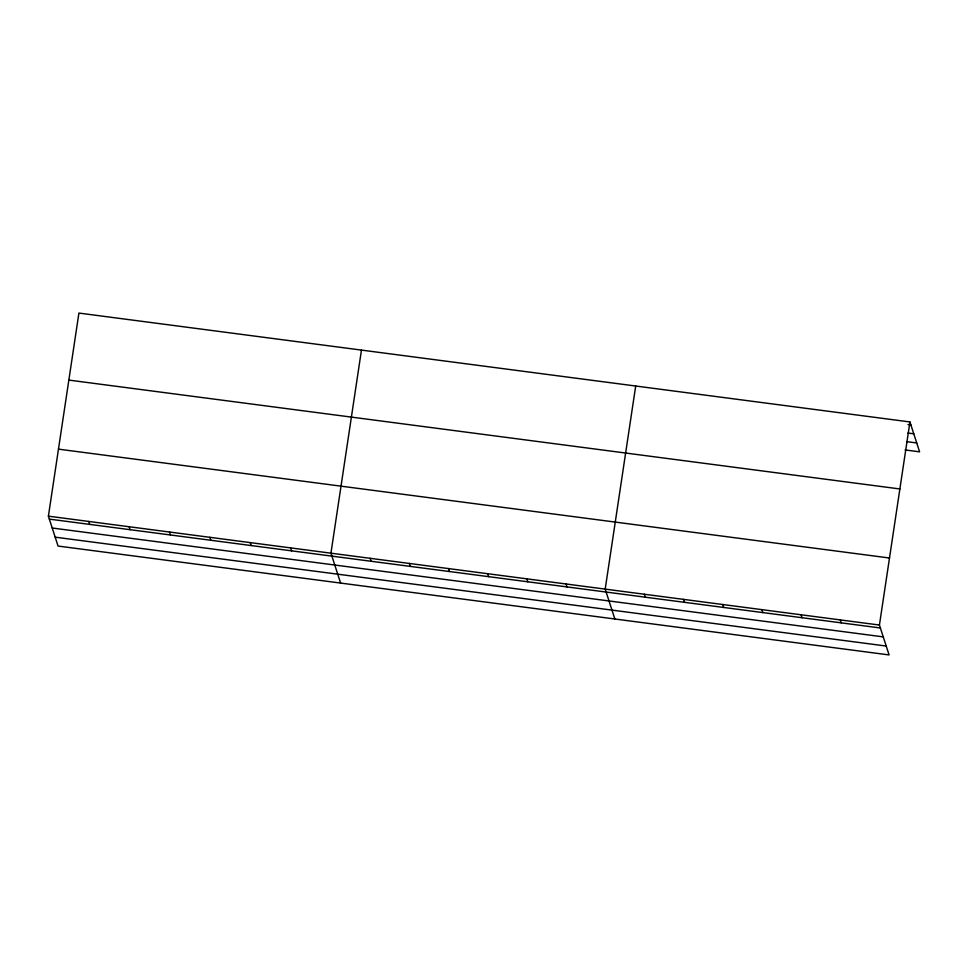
<?xml version="1.0" encoding="UTF-8"?>
<svg xmlns="http://www.w3.org/2000/svg" width="968" height="968" viewBox="0 0 968 968"><rect width="100%" height="100%" fill="white"/><g stroke="black" fill="none" stroke-linecap="round" stroke-linejoin="round"><path stroke-width="1.45" d="M909.944 421.951L879.428 625.038L889.084 654.925L58.056 546.049L48.4 516.162L78.916 313.075L909.944 421.951L919.6 451.838L905.092 449.939M361.463 350.089L330.947 553.176L340.603 583.063M635.698 386.026L605.194 589.101L614.849 619M907.996 424.529L910.9 424.916M907.972 433.035L913.768 433.797M906.568 441.626L916.732 442.957M68.837 380.085L899.877 488.961M58.467 449.14L889.507 558.016M48.4 516.162L879.428 625.038M49.356 519.114L880.396 627.99M52.224 528.008L883.264 636.884M55.188 537.167L886.216 646.043M840.26 619.895L841.216 622.86M801.08 614.765L802.036 617.729M761.901 609.634L762.857 612.599M722.721 604.504L723.677 607.468M683.553 599.374L684.509 602.326M644.373 594.231L645.329 597.196M566.014 583.97L566.97 586.935M526.834 578.84L527.79 581.804M487.666 573.709L488.622 576.662M448.486 568.567L449.442 571.531M409.307 563.436L410.263 566.401M370.127 558.306L371.083 561.271M290.582 547.888L291.549 550.852M250.228 542.6L251.184 545.565M209.862 537.313L210.818 540.265M169.497 532.025L170.453 534.977M129.131 526.737L130.087 529.69M88.766 521.449L89.722 524.402"/></g></svg>
